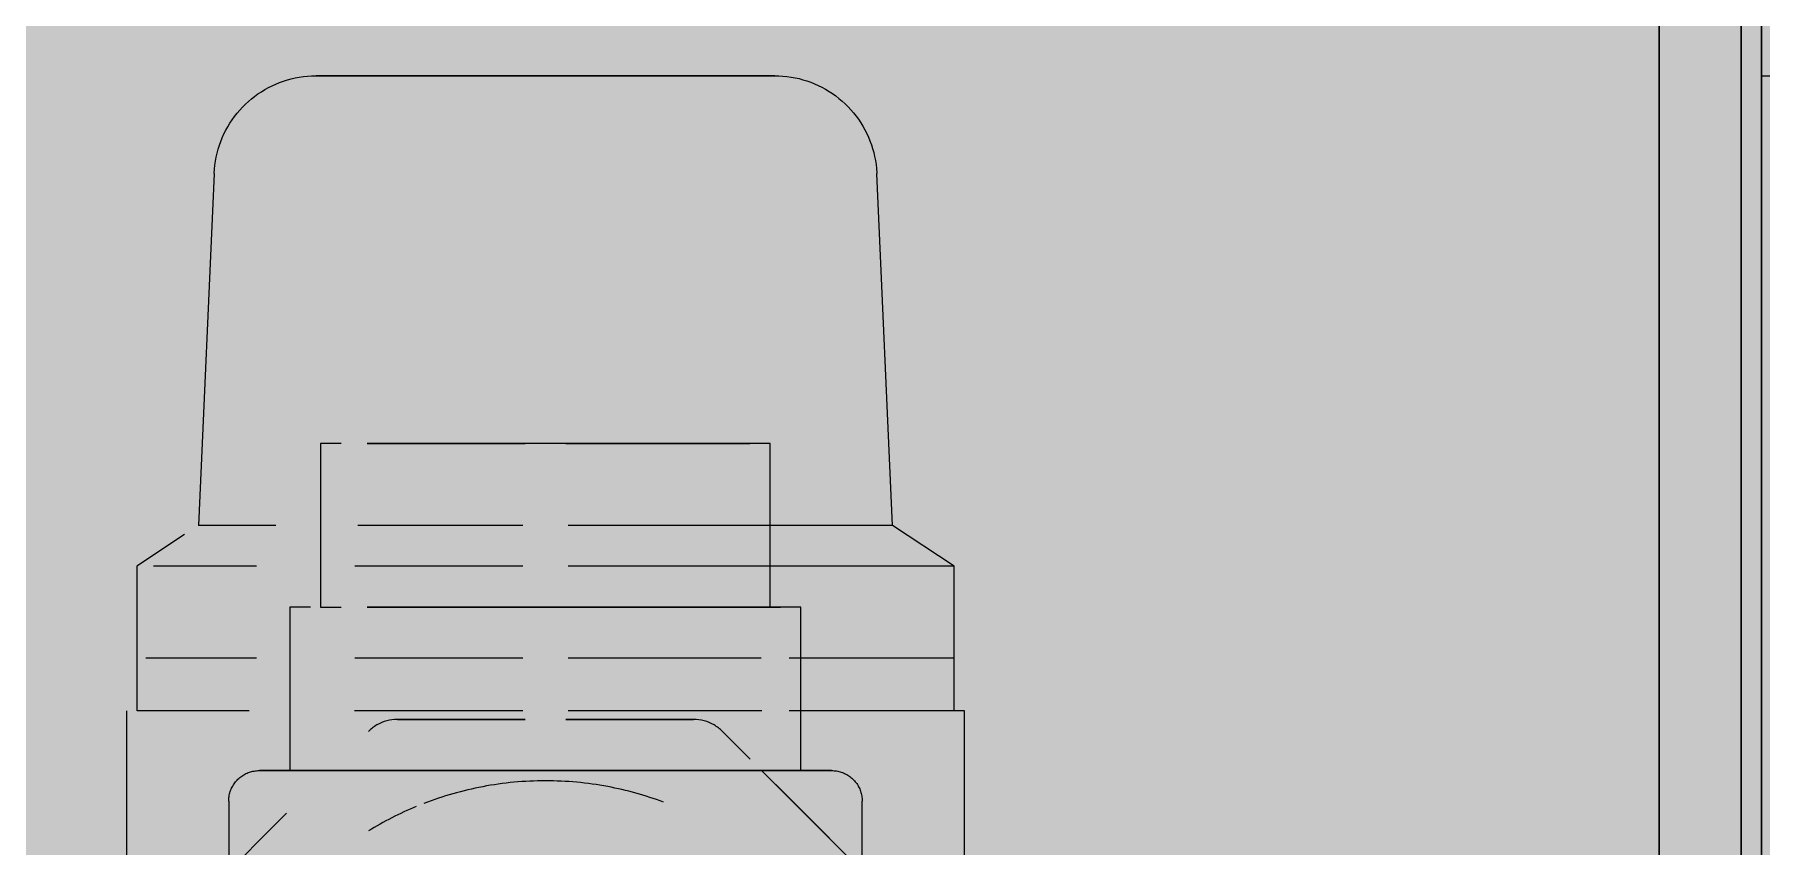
# Model space of a CAD drawing. Header units: millimetres. Extents: x 632 to 645312, y -3890 to 22200.
# Drawn here: x 638349 to 638433.5, y 7087.1 to 7126.8 of the extents above; entities that cross this region are included whole.
import ezdxf

# ---------------------------------------------------------------- set-up
doc = ezdxf.new("R2010")
doc.units = ezdxf.units.MM
for name, color, linetype, lineweight in [('A-200-H_WALL', 111, 'Continuous', 13), ('A-200-M_WALL_EXT', 113, 'Continuous', 13), ('M-520-M_DRAINAGE_FW', 2, 'Continuous', 13)]:
    doc.layers.add(name, color=color, linetype=linetype, lineweight=lineweight)

# ---------------------------------------------------------------- blocks, each defined once
blk = doc.blocks.new('MixerTap_Wall_GalvinEngineering_CliniMix_LeadSafe - TMV 1000 _201_70_01_09_-2774958-S6_501-SECTION C1')
at = {"layer": 'M-520-M_DRAINAGE_FW', "color": 53, "lineweight": 5}
for p, q in [((4348948.299, 6886), (4348948.299, 7180)), ((4348948.299, 7180), (4348948.299, 6886)), ((4348952.299, 7173), (4348952.299, 6893)), ((4348952.299, 6893), (4348952.299, 7173)), ((4348952.299, 7173), (4348952.299, 6893)), ((4348952.299, 6893), (4348952.299, 7173)), ((4348952.299, 7173), (4348952.299, 6893)), ((4348952.299, 6893), (4348952.299, 7173)), ((4348952.299, 6893), (4348952.299, 7173)), ((4348952.299, 7173), (4348952.299, 6893)), ((4348953.299, 6893), (4348953.299, 7173)), ((4348953.299, 7173), (4348953.299, 6893)), ((4348953.299, 6893), (4348953.299, 7173)), ((4348953.299, 6893), (4348953.299, 7173)), ((4348953.299, 7173), (4348953.299, 6893)), ((4348953.299, 7124.795), (4349163.299, 7124.795))]:
    blk.add_line(p, q, dxfattribs=at)
at = {"layer": 'M-520-M_DRAINAGE_FW', "lineweight": 5}
for p, q in [((4348881.952, 7124.755), (4348882.151, 7124.777)), ((4348882.617, 7124.795), (4348882.661, 7124.795)), ((4348882.677, 7124.795), (4348882.627, 7124.795)), ((4348882.661, 7124.795), (4348882.724, 7124.795)), ((4348882.744, 7124.795), (4348882.677, 7124.795)), ((4348883.848, 7124.795), (4348884.064, 7124.795)), ((4348884.609, 7124.795), (4348884.359, 7124.795)), ((4348884.874, 7124.795), (4348884.609, 7124.795)), ((4348885.153, 7124.795), (4348884.874, 7124.795)), ((4348878.708, 7122.957), (4348878.837, 7123.11)), ((4348877.586, 7120.019), (4348876.815, 7102.795)), ((4348910.783, 7102.795), (4348910.013, 7120.019)), ((4348882.799, 7106.795), (4348882.799, 7098.795)), ((4348882.799, 7106.795), (4348882.799, 7102.795)), ((4348882.867, 7106.795), (4348882.799, 7106.795)), ((4348882.867, 7106.795), (4348882.799, 7106.795)), ((4348883.799, 7106.795), (4348882.799, 7106.795)), ((4348883.799, 7106.795), (4348882.799, 7106.795)), ((4348883.067, 7106.795), (4348882.867, 7106.795)), ((4348883.067, 7106.795), (4348882.867, 7106.795)), ((4348883.385, 7106.795), (4348883.067, 7106.795)), ((4348883.385, 7106.795), (4348883.067, 7106.795)), ((4348883.799, 7106.795), (4348883.385, 7106.795)), ((4348883.799, 7106.795), (4348883.385, 7106.795)), ((4348892.799, 7106.795), (4348885.067, 7106.795)), ((4348885.067, 7106.795), (4348892.799, 7106.795)), ((4348888.241, 7106.795), (4348885.744, 7106.795)), ((4348885.744, 7106.795), (4348888.241, 7106.795)), ((4348893.282, 7106.795), (4348892.799, 7106.795)), ((4348893.282, 7106.795), (4348892.799, 7106.795)), ((4348894.799, 7106.795), (4348892.799, 7106.795)), ((4348894.799, 7106.795), (4348892.799, 7106.795)), ((4348893.799, 7106.795), (4348893.282, 7106.795)), ((4348893.799, 7106.795), (4348893.282, 7106.795)), ((4348894.317, 7106.795), (4348893.799, 7106.795)), ((4348894.317, 7106.795), (4348893.799, 7106.795)), ((4348894.799, 7106.795), (4348894.317, 7106.795)), ((4348894.799, 7106.795), (4348894.317, 7106.795)), ((4348894.799, 7106.795), (4348903.799, 7106.795)), ((4348903.799, 7106.795), (4348894.799, 7106.795)), ((4348903.818, 7106.795), (4348903.799, 7106.795)), ((4348903.818, 7106.795), (4348903.799, 7106.795)), ((4348904.799, 7106.795), (4348903.799, 7106.795)), ((4348903.818, 7106.795), (4348903.799, 7106.795)), ((4348904.214, 7106.795), (4348903.818, 7106.795)), ((4348904.214, 7106.795), (4348903.818, 7106.795)), ((4348904.799, 7106.795), (4348903.818, 7106.795)), ((4348904.531, 7106.795), (4348904.214, 7106.795)), ((4348904.531, 7106.795), (4348904.214, 7106.795)), ((4348904.731, 7106.795), (4348904.531, 7106.795)), ((4348904.731, 7106.795), (4348904.531, 7106.795)), ((4348904.799, 7106.795), (4348904.731, 7106.795)), ((4348904.799, 7106.795), (4348904.731, 7106.795)), ((4348904.799, 7098.795), (4348904.799, 7106.795)), ((4348904.799, 7102.795), (4348904.799, 7106.795)), ((4348876.134, 7102.343), (4348873.799, 7100.795)), ((4348880.613, 7102.795), (4348876.815, 7102.795)), ((4348882.799, 7102.795), (4348882.799, 7100.294)), ((4348890.758, 7102.795), (4348884.619, 7102.795)), ((4348892.689, 7102.795), (4348884.619, 7102.795)), ((4348904.132, 7102.795), (4348894.909, 7102.795)), ((4348903.235, 7102.795), (4348897.113, 7102.795)), ((4348905.809, 7102.795), (4348904.147, 7102.795)), ((4348910.783, 7102.795), (4348904.147, 7102.795)), ((4348904.799, 7098.795), (4348904.799, 7102.795)), ((4348913.799, 7100.795), (4348910.783, 7102.795)), ((4348873.799, 7100.795), (4348873.799, 7096.295)), ((4348879.657, 7100.795), (4348874.615, 7100.795)), ((4348879.657, 7100.795), (4348874.615, 7100.795)), ((4348892.689, 7100.795), (4348884.476, 7100.795)), ((4348892.689, 7100.795), (4348884.476, 7100.795)), ((4348904.344, 7100.795), (4348894.909, 7100.795)), ((4348904.344, 7100.795), (4348894.909, 7100.795)), ((4348913.799, 7100.795), (4348904.361, 7100.795)), ((4348913.799, 7096.295), (4348913.799, 7100.795)), ((4348881.299, 7098.795), (4348881.299, 7090.795)), ((4348881.367, 7098.795), (4348881.299, 7098.795)), ((4348881.367, 7098.795), (4348881.299, 7098.795)), ((4348882.299, 7098.795), (4348881.299, 7098.795)), ((4348882.299, 7098.795), (4348881.299, 7098.795)), ((4348881.567, 7098.795), (4348881.367, 7098.795)), ((4348881.567, 7098.795), (4348881.367, 7098.795)), ((4348881.885, 7098.795), (4348881.567, 7098.795)), ((4348881.885, 7098.795), (4348881.567, 7098.795)), ((4348882.299, 7098.795), (4348881.885, 7098.795)), ((4348882.299, 7098.795), (4348881.885, 7098.795)), ((4348882.799, 7098.795), (4348882.867, 7098.795)), ((4348882.799, 7098.795), (4348882.867, 7098.795)), ((4348882.799, 7098.795), (4348882.867, 7098.795)), ((4348882.799, 7098.795), (4348882.867, 7098.795)), ((4348882.867, 7098.795), (4348883.067, 7098.795)), ((4348882.867, 7098.795), (4348883.067, 7098.795)), ((4348882.867, 7098.795), (4348883.067, 7098.795)), ((4348882.867, 7098.795), (4348883.067, 7098.795)), ((4348883.067, 7098.795), (4348883.385, 7098.795)), ((4348883.067, 7098.795), (4348883.385, 7098.795)), ((4348883.067, 7098.795), (4348883.385, 7098.795)), ((4348883.067, 7098.795), (4348883.385, 7098.795)), ((4348883.385, 7098.795), (4348883.799, 7098.795)), ((4348883.385, 7098.795), (4348883.799, 7098.795)), ((4348883.385, 7098.795), (4348883.799, 7098.795)), ((4348883.385, 7098.795), (4348883.799, 7098.795)), ((4348892.799, 7098.795), (4348885.067, 7098.795)), ((4348885.067, 7098.795), (4348892.799, 7098.795)), ((4348892.799, 7098.795), (4348885.067, 7098.795)), ((4348885.067, 7098.795), (4348892.799, 7098.795)), ((4348892.799, 7098.795), (4348885.067, 7098.795)), ((4348885.067, 7098.795), (4348892.799, 7098.795)), ((4348892.799, 7098.795), (4348885.067, 7098.795)), ((4348885.067, 7098.795), (4348892.799, 7098.795)), ((4348894.799, 7098.795), (4348892.799, 7098.795)), ((4348894.799, 7098.795), (4348892.799, 7098.795)), ((4348894.799, 7098.795), (4348892.799, 7098.795)), ((4348894.799, 7098.795), (4348892.799, 7098.795)), ((4348892.799, 7098.795), (4348894.799, 7098.795)), ((4348892.799, 7098.795), (4348894.799, 7098.795)), ((4348892.799, 7098.795), (4348894.799, 7098.795)), ((4348892.799, 7098.795), (4348894.799, 7098.795)), ((4348894.799, 7098.795), (4348903.799, 7098.795)), ((4348903.799, 7098.795), (4348894.799, 7098.795)), ((4348894.799, 7098.795), (4348905.299, 7098.795)), ((4348903.799, 7098.795), (4348894.799, 7098.795)), ((4348894.799, 7098.795), (4348903.799, 7098.795)), ((4348903.799, 7098.795), (4348894.799, 7098.795)), ((4348894.799, 7098.795), (4348903.799, 7098.795)), ((4348903.799, 7098.795), (4348894.799, 7098.795)), ((4348903.799, 7098.795), (4348903.818, 7098.795)), ((4348903.799, 7098.795), (4348904.214, 7098.795)), ((4348903.799, 7098.795), (4348903.818, 7098.795)), ((4348903.799, 7098.795), (4348903.818, 7098.795)), ((4348903.817, 7098.795), (4348905.299, 7098.795)), ((4348905.299, 7098.795), (4348903.817, 7098.795)), ((4348905.299, 7098.795), (4348903.817, 7098.795)), ((4348903.818, 7098.795), (4348904.214, 7098.795)), ((4348903.818, 7098.795), (4348904.214, 7098.795)), ((4348903.818, 7098.795), (4348904.214, 7098.795)), ((4348904.214, 7098.795), (4348904.531, 7098.795)), ((4348904.214, 7098.795), (4348904.531, 7098.795)), ((4348904.214, 7098.795), (4348904.531, 7098.795)), ((4348904.214, 7098.795), (4348904.531, 7098.795)), ((4348904.531, 7098.795), (4348904.731, 7098.795)), ((4348904.531, 7098.795), (4348904.731, 7098.795)), ((4348904.531, 7098.795), (4348904.731, 7098.795)), ((4348904.531, 7098.795), (4348904.731, 7098.795)), ((4348904.731, 7098.795), (4348904.799, 7098.795)), ((4348904.731, 7098.795), (4348904.799, 7098.795)), ((4348904.731, 7098.795), (4348904.799, 7098.795)), ((4348904.731, 7098.795), (4348904.799, 7098.795)), ((4348906.299, 7098.795), (4348905.299, 7098.795)), ((4348906.299, 7098.795), (4348905.299, 7098.795)), ((4348906.299, 7098.795), (4348905.299, 7098.795)), ((4348906.299, 7098.795), (4348905.299, 7098.795)), ((4348906.299, 7090.795), (4348906.299, 7098.795)), ((4348906.299, 7093.716), (4348906.299, 7098.795)), ((4348873.799, 7096.295), (4348873.799, 7093.716)), ((4348879.657, 7096.295), (4348874.239, 7096.295)), ((4348879.657, 7096.295), (4348874.239, 7096.295)), ((4348879.657, 7096.295), (4348874.239, 7096.295)), ((4348879.657, 7096.295), (4348874.239, 7096.295)), ((4348881.299, 7096.295), (4348881.299, 7093.716)), ((4348892.689, 7096.295), (4348884.476, 7096.295)), ((4348892.689, 7096.295), (4348884.476, 7096.295)), ((4348892.689, 7096.295), (4348884.476, 7096.295)), ((4348892.689, 7096.295), (4348884.476, 7096.295)), ((4348904.361, 7096.295), (4348894.909, 7096.295)), ((4348904.361, 7096.295), (4348894.909, 7096.295)), ((4348904.361, 7096.295), (4348894.909, 7096.295)), ((4348904.361, 7096.295), (4348894.909, 7096.295)), ((4348913.799, 7096.295), (4348905.722, 7096.295)), ((4348913.799, 7096.295), (4348905.722, 7096.295)), ((4348913.799, 7093.716), (4348913.799, 7096.295)), ((4348873.299, 7093.716), (4348873.299, 7060.795)), ((4348879.304, 7093.716), (4348873.828, 7093.716)), ((4348881.299, 7093.716), (4348881.299, 7090.795)), ((4348892.689, 7093.716), (4348884.458, 7093.716)), ((4348892.689, 7093.716), (4348885.954, 7093.716)), ((4348892.689, 7093.716), (4348885.965, 7093.716)), ((4348892.689, 7093.716), (4348885.965, 7093.716)), ((4348892.799, 7093.295), (4348886.551, 7093.295)), ((4348886.551, 7093.295), (4348892.799, 7093.295)), ((4348886.698, 7093.295), (4348890.125, 7093.295)), ((4348890.125, 7093.295), (4348886.698, 7093.295)), ((4348890.396, 7093.295), (4348892.799, 7093.295)), ((4348892.799, 7093.295), (4348890.396, 7093.295)), ((4348894.799, 7093.295), (4348897.203, 7093.295)), ((4348897.203, 7093.295), (4348894.799, 7093.295)), ((4348901.048, 7093.295), (4348894.799, 7093.295)), ((4348894.799, 7093.295), (4348901.048, 7093.295)), ((4348904.361, 7093.716), (4348894.909, 7093.716)), ((4348904.361, 7093.716), (4348894.909, 7093.716)), ((4348904.388, 7093.716), (4348894.91, 7093.716)), ((4348904.388, 7093.716), (4348894.91, 7093.716)), ((4348897.473, 7093.295), (4348900.9, 7093.295)), ((4348900.9, 7093.295), (4348897.473, 7093.295)), ((4348907.941, 7093.716), (4348905.722, 7093.716)), ((4348907.941, 7093.716), (4348905.722, 7093.716)), ((4348908.295, 7093.716), (4348905.762, 7093.716)), ((4348914.299, 7093.716), (4348905.762, 7093.716)), ((4348906.299, 7090.795), (4348906.299, 7093.716)), ((4348914.299, 7060.795), (4348914.299, 7093.716)), ((4348902.462, 7092.709), (4348903.817, 7091.355)), ((4348903.817, 7091.355), (4348902.462, 7092.709)), ((4348903.817, 7091.355), (4348902.462, 7092.709)), ((4348902.462, 7092.709), (4348903.817, 7091.355)), ((4348878.754, 7090.371), (4348878.798, 7090.412)), ((4348878.798, 7090.412), (4348878.844, 7090.451)), ((4348878.844, 7090.451), (4348878.891, 7090.489)), ((4348878.891, 7090.489), (4348878.939, 7090.524)), ((4348878.939, 7090.524), (4348878.989, 7090.557)), ((4348878.989, 7090.557), (4348879.04, 7090.589)), ((4348879.04, 7090.589), (4348879.092, 7090.618)), ((4348879.092, 7090.618), (4348879.146, 7090.645)), ((4348879.146, 7090.645), (4348879.2, 7090.67)), ((4348879.2, 7090.67), (4348879.256, 7090.693)), ((4348879.256, 7090.693), (4348879.312, 7090.714)), ((4348879.312, 7090.714), (4348879.369, 7090.732)), ((4348879.369, 7090.732), (4348879.427, 7090.748)), ((4348879.427, 7090.748), (4348879.485, 7090.762)), ((4348879.485, 7090.762), (4348879.544, 7090.773)), ((4348879.544, 7090.773), (4348879.604, 7090.782)), ((4348879.604, 7090.782), (4348879.663, 7090.789)), ((4348879.663, 7090.789), (4348879.723, 7090.793)), ((4348879.723, 7090.793), (4348879.783, 7090.795)), ((4348879.783, 7090.795), (4348879.799, 7090.795)), ((4348879.799, 7090.795), (4348879.811, 7090.795)), ((4348879.817, 7090.795), (4348879.8, 7090.795)), ((4348879.811, 7090.795), (4348879.844, 7090.795)), ((4348879.857, 7090.795), (4348879.817, 7090.795)), ((4348879.844, 7090.795), (4348879.9, 7090.795)), ((4348879.919, 7090.795), (4348879.857, 7090.795)), ((4348879.9, 7090.795), (4348879.978, 7090.795)), ((4348880.003, 7090.795), (4348879.919, 7090.795)), ((4348879.978, 7090.795), (4348880.078, 7090.795)), ((4348880.109, 7090.795), (4348880.003, 7090.795)), ((4348880.078, 7090.795), (4348880.201, 7090.795)), ((4348880.237, 7090.795), (4348880.109, 7090.795)), ((4348880.201, 7090.795), (4348880.345, 7090.795)), ((4348880.387, 7090.795), (4348880.237, 7090.795)), ((4348880.345, 7090.795), (4348880.51, 7090.795)), ((4348880.558, 7090.795), (4348880.387, 7090.795)), ((4348880.51, 7090.795), (4348880.697, 7090.795)), ((4348880.751, 7090.795), (4348880.558, 7090.795)), ((4348880.697, 7090.795), (4348880.904, 7090.795)), ((4348880.964, 7090.795), (4348880.751, 7090.795)), ((4348880.904, 7090.795), (4348881.133, 7090.795)), ((4348881.198, 7090.795), (4348880.964, 7090.795)), ((4348881.133, 7090.795), (4348881.381, 7090.795)), ((4348881.452, 7090.795), (4348881.198, 7090.795)), ((4348881.299, 7090.795), (4348882.299, 7090.795)), ((4348881.299, 7090.795), (4348882.299, 7090.795)), ((4348881.299, 7090.795), (4348881.367, 7090.795)), ((4348881.299, 7090.795), (4348881.367, 7090.795)), ((4348881.367, 7090.795), (4348881.567, 7090.795)), ((4348881.367, 7090.795), (4348881.567, 7090.795)), ((4348881.381, 7090.795), (4348881.65, 7090.795)), ((4348881.381, 7090.795), (4348881.65, 7090.795)), ((4348881.726, 7090.795), (4348881.452, 7090.795)), ((4348881.567, 7090.795), (4348881.885, 7090.795)), ((4348881.567, 7090.795), (4348881.885, 7090.795)), ((4348881.65, 7090.795), (4348881.938, 7090.795)), ((4348882.019, 7090.795), (4348881.726, 7090.795)), ((4348881.885, 7090.795), (4348882.299, 7090.795)), ((4348881.885, 7090.795), (4348882.299, 7090.795)), ((4348881.938, 7090.795), (4348882.245, 7090.795)), ((4348882.331, 7090.795), (4348882.019, 7090.795)), ((4348882.331, 7090.795), (4348882.019, 7090.795)), ((4348882.245, 7090.795), (4348882.57, 7090.795)), ((4348882.245, 7090.795), (4348882.57, 7090.795)), ((4348882.661, 7090.795), (4348882.331, 7090.795)), ((4348882.57, 7090.795), (4348882.913, 7090.795)), ((4348882.57, 7090.795), (4348882.913, 7090.795)), ((4348883.009, 7090.795), (4348882.661, 7090.795)), ((4348882.913, 7090.795), (4348883.274, 7090.795)), ((4348882.913, 7090.795), (4348883.274, 7090.795)), ((4348883.374, 7090.795), (4348883.009, 7090.795)), ((4348883.274, 7090.795), (4348883.652, 7090.795)), ((4348883.274, 7090.795), (4348883.652, 7090.795)), ((4348883.756, 7090.795), (4348883.374, 7090.795)), ((4348883.652, 7090.795), (4348884.045, 7090.795)), ((4348883.652, 7090.795), (4348884.045, 7090.795)), ((4348884.154, 7090.795), (4348883.756, 7090.795)), ((4348884.154, 7090.795), (4348883.756, 7090.795)), ((4348884.045, 7090.795), (4348884.455, 7090.795)), ((4348884.045, 7090.795), (4348884.455, 7090.795)), ((4348884.568, 7090.795), (4348884.154, 7090.795)), ((4348884.455, 7090.795), (4348884.879, 7090.795)), ((4348884.455, 7090.795), (4348884.879, 7090.795)), ((4348884.996, 7090.795), (4348884.568, 7090.795)), ((4348884.879, 7090.795), (4348885.318, 7090.795)), ((4348884.879, 7090.795), (4348885.318, 7090.795)), ((4348885.439, 7090.795), (4348884.996, 7090.795)), ((4348892.799, 7090.795), (4348885.067, 7090.795)), ((4348885.067, 7090.795), (4348892.799, 7090.795)), ((4348885.318, 7090.795), (4348885.77, 7090.795)), ((4348885.318, 7090.795), (4348885.77, 7090.795)), ((4348885.894, 7090.795), (4348885.439, 7090.795)), ((4348885.77, 7090.795), (4348886.235, 7090.795)), ((4348885.77, 7090.795), (4348886.235, 7090.795)), ((4348886.363, 7090.795), (4348885.894, 7090.795)), ((4348886.235, 7090.795), (4348886.712, 7090.795)), ((4348886.235, 7090.795), (4348886.712, 7090.795)), ((4348886.843, 7090.795), (4348886.363, 7090.795)), ((4348886.712, 7090.795), (4348887.201, 7090.795)), ((4348886.712, 7090.795), (4348887.201, 7090.795)), ((4348887.334, 7090.795), (4348886.843, 7090.795)), ((4348887.201, 7090.795), (4348887.7, 7090.795)), ((4348887.201, 7090.795), (4348887.7, 7090.795)), ((4348887.836, 7090.795), (4348887.334, 7090.795)), ((4348887.7, 7090.795), (4348888.209, 7090.795)), ((4348887.7, 7090.795), (4348888.209, 7090.795)), ((4348888.347, 7090.795), (4348887.836, 7090.795)), ((4348888.209, 7090.795), (4348888.726, 7090.795)), ((4348888.209, 7090.795), (4348888.726, 7090.795)), ((4348888.867, 7090.795), (4348888.347, 7090.795)), ((4348888.726, 7090.795), (4348889.252, 7090.795)), ((4348888.726, 7090.795), (4348889.252, 7090.795)), ((4348889.395, 7090.795), (4348888.867, 7090.795)), ((4348889.252, 7090.795), (4348889.785, 7090.795)), ((4348889.252, 7090.795), (4348889.785, 7090.795)), ((4348889.93, 7090.795), (4348889.395, 7090.795)), ((4348889.785, 7090.795), (4348890.325, 7090.795)), ((4348889.785, 7090.795), (4348890.325, 7090.795)), ((4348890.471, 7090.795), (4348889.93, 7090.795)), ((4348890.325, 7090.795), (4348890.87, 7090.795)), ((4348890.325, 7090.795), (4348890.87, 7090.795)), ((4348891.018, 7090.795), (4348890.471, 7090.795)), ((4348890.87, 7090.795), (4348891.42, 7090.795)), ((4348890.87, 7090.795), (4348891.42, 7090.795)), ((4348891.569, 7090.795), (4348891.018, 7090.795)), ((4348891.42, 7090.795), (4348891.973, 7090.795)), ((4348891.42, 7090.795), (4348891.973, 7090.795)), ((4348892.123, 7090.795), (4348891.569, 7090.795)), ((4348891.973, 7090.795), (4348892.53, 7090.795)), ((4348891.973, 7090.795), (4348892.53, 7090.795)), ((4348892.681, 7090.795), (4348892.123, 7090.795)), ((4348892.53, 7090.795), (4348893.088, 7090.795)), ((4348892.53, 7090.795), (4348893.088, 7090.795)), ((4348893.239, 7090.795), (4348892.681, 7090.795)), ((4348892.799, 7090.795), (4348894.799, 7090.795)), ((4348892.799, 7090.795), (4348894.799, 7090.795)), ((4348892.799, 7090.795), (4348893.282, 7090.795)), ((4348892.799, 7090.795), (4348893.282, 7090.795)), ((4348893.088, 7090.795), (4348893.648, 7090.795)), ((4348893.799, 7090.795), (4348893.239, 7090.795)), ((4348893.282, 7090.795), (4348893.799, 7090.795)), ((4348893.282, 7090.795), (4348893.799, 7090.795)), ((4348893.648, 7090.795), (4348893.799, 7090.795)), ((4348893.799, 7090.795), (4348894.359, 7090.795)), ((4348893.95, 7090.795), (4348893.799, 7090.795)), ((4348893.799, 7090.795), (4348894.317, 7090.795)), ((4348893.799, 7090.795), (4348894.317, 7090.795)), ((4348894.51, 7090.795), (4348893.95, 7090.795)), ((4348894.317, 7090.795), (4348894.799, 7090.795)), ((4348894.317, 7090.795), (4348894.799, 7090.795)), ((4348894.359, 7090.795), (4348894.918, 7090.795)), ((4348895.069, 7090.795), (4348894.51, 7090.795)), ((4348894.799, 7090.795), (4348905.299, 7090.795)), ((4348905.299, 7090.795), (4348894.799, 7090.795)), ((4348894.918, 7090.795), (4348895.475, 7090.795)), ((4348894.918, 7090.795), (4348895.475, 7090.795)), ((4348895.625, 7090.795), (4348895.069, 7090.795)), ((4348895.475, 7090.795), (4348896.03, 7090.795)), ((4348896.179, 7090.795), (4348895.625, 7090.795)), ((4348896.03, 7090.795), (4348896.581, 7090.795)), ((4348896.729, 7090.795), (4348896.179, 7090.795)), ((4348896.581, 7090.795), (4348897.127, 7090.795)), ((4348896.581, 7090.795), (4348897.127, 7090.795)), ((4348897.274, 7090.795), (4348896.729, 7090.795)), ((4348897.127, 7090.795), (4348897.668, 7090.795)), ((4348897.127, 7090.795), (4348897.668, 7090.795)), ((4348897.813, 7090.795), (4348897.274, 7090.795)), ((4348897.668, 7090.795), (4348898.203, 7090.795)), ((4348897.668, 7090.795), (4348898.203, 7090.795)), ((4348898.346, 7090.795), (4348897.813, 7090.795)), ((4348898.203, 7090.795), (4348898.731, 7090.795)), ((4348898.203, 7090.795), (4348898.731, 7090.795)), ((4348898.872, 7090.795), (4348898.346, 7090.795)), ((4348898.731, 7090.795), (4348899.251, 7090.795)), ((4348898.731, 7090.795), (4348899.251, 7090.795)), ((4348899.39, 7090.795), (4348898.872, 7090.795)), ((4348899.251, 7090.795), (4348899.762, 7090.795)), ((4348899.899, 7090.795), (4348899.39, 7090.795)), ((4348899.762, 7090.795), (4348900.264, 7090.795)), ((4348900.398, 7090.795), (4348899.899, 7090.795)), ((4348900.264, 7090.795), (4348900.756, 7090.795)), ((4348900.886, 7090.795), (4348900.398, 7090.795)), ((4348900.756, 7090.795), (4348901.236, 7090.795)), ((4348900.756, 7090.795), (4348901.236, 7090.795)), ((4348901.364, 7090.795), (4348900.886, 7090.795)), ((4348901.236, 7090.795), (4348901.704, 7090.795)), ((4348901.236, 7090.795), (4348901.704, 7090.795)), ((4348901.829, 7090.795), (4348901.364, 7090.795)), ((4348901.704, 7090.795), (4348902.16, 7090.795)), ((4348901.704, 7090.795), (4348902.16, 7090.795)), ((4348902.281, 7090.795), (4348901.829, 7090.795)), ((4348902.16, 7090.795), (4348902.602, 7090.795)), ((4348902.16, 7090.795), (4348902.602, 7090.795)), ((4348902.719, 7090.795), (4348902.281, 7090.795)), ((4348902.602, 7090.795), (4348903.031, 7090.795)), ((4348902.602, 7090.795), (4348903.031, 7090.795)), ((4348903.144, 7090.795), (4348902.719, 7090.795)), ((4348903.031, 7090.795), (4348903.444, 7090.795)), ((4348903.031, 7090.795), (4348903.444, 7090.795)), ((4348903.553, 7090.795), (4348903.144, 7090.795)), ((4348903.444, 7090.795), (4348903.842, 7090.795)), ((4348903.444, 7090.795), (4348903.842, 7090.795)), ((4348903.947, 7090.795), (4348903.553, 7090.795)), ((4348903.817, 7090.795), (4348905.299, 7090.795)), ((4348905.299, 7090.795), (4348903.817, 7090.795)), ((4348903.842, 7090.795), (4348904.224, 7090.795)), ((4348903.842, 7090.795), (4348904.224, 7090.795)), ((4348904.325, 7090.795), (4348903.947, 7090.795)), ((4348904.224, 7090.795), (4348904.59, 7090.795)), ((4348904.224, 7090.795), (4348904.59, 7090.795)), ((4348904.685, 7090.795), (4348904.325, 7090.795)), ((4348912.714, 7082.458), (4348904.376, 7090.795)), ((4348904.376, 7090.795), (4348912.714, 7082.458)), ((4348904.59, 7090.795), (4348904.938, 7090.795)), ((4348904.59, 7090.795), (4348904.938, 7090.795)), ((4348905.029, 7090.795), (4348904.685, 7090.795)), ((4348904.938, 7090.795), (4348905.268, 7090.795)), ((4348904.938, 7090.795), (4348905.268, 7090.795)), ((4348905.354, 7090.795), (4348905.029, 7090.795)), ((4348905.268, 7090.795), (4348905.58, 7090.795)), ((4348905.299, 7090.795), (4348906.299, 7090.795)), ((4348905.299, 7090.795), (4348906.299, 7090.795)), ((4348905.299, 7090.795), (4348905.714, 7090.795)), ((4348905.299, 7090.795), (4348905.714, 7090.795)), ((4348905.661, 7090.795), (4348905.354, 7090.795)), ((4348905.58, 7090.795), (4348905.873, 7090.795)), ((4348905.949, 7090.795), (4348905.661, 7090.795)), ((4348905.714, 7090.795), (4348906.031, 7090.795)), ((4348905.714, 7090.795), (4348906.031, 7090.795)), ((4348905.873, 7090.795), (4348906.147, 7090.795)), ((4348906.217, 7090.795), (4348905.949, 7090.795)), ((4348906.031, 7090.795), (4348906.231, 7090.795)), ((4348906.031, 7090.795), (4348906.231, 7090.795)), ((4348906.147, 7090.795), (4348906.401, 7090.795)), ((4348906.466, 7090.795), (4348906.217, 7090.795)), ((4348906.231, 7090.795), (4348906.299, 7090.795)), ((4348906.231, 7090.795), (4348906.299, 7090.795)), ((4348906.401, 7090.795), (4348906.635, 7090.795)), ((4348906.694, 7090.795), (4348906.466, 7090.795)), ((4348906.635, 7090.795), (4348906.848, 7090.795)), ((4348906.902, 7090.795), (4348906.694, 7090.795)), ((4348906.848, 7090.795), (4348907.04, 7090.795)), ((4348907.089, 7090.795), (4348906.902, 7090.795)), ((4348907.04, 7090.795), (4348907.212, 7090.795)), ((4348907.254, 7090.795), (4348907.089, 7090.795)), ((4348907.212, 7090.795), (4348907.361, 7090.795)), ((4348907.398, 7090.795), (4348907.254, 7090.795)), ((4348907.361, 7090.795), (4348907.489, 7090.795)), ((4348907.52, 7090.795), (4348907.398, 7090.795)), ((4348907.489, 7090.795), (4348907.596, 7090.795)), ((4348907.621, 7090.795), (4348907.52, 7090.795)), ((4348907.596, 7090.795), (4348907.68, 7090.795)), ((4348907.699, 7090.795), (4348907.621, 7090.795)), ((4348907.68, 7090.795), (4348907.742, 7090.795)), ((4348907.755, 7090.795), (4348907.699, 7090.795)), ((4348907.742, 7090.795), (4348907.781, 7090.795)), ((4348907.788, 7090.795), (4348907.755, 7090.795)), ((4348907.781, 7090.795), (4348907.799, 7090.795)), ((4348907.799, 7090.795), (4348907.788, 7090.795)), ((4348907.799, 7090.795), (4348907.859, 7090.794)), ((4348907.859, 7090.794), (4348907.919, 7090.79)), ((4348907.919, 7090.79), (4348907.979, 7090.784)), ((4348907.979, 7090.784), (4348908.038, 7090.776)), ((4348908.038, 7090.776), (4348908.097, 7090.765)), ((4348908.097, 7090.765), (4348908.156, 7090.752)), ((4348908.156, 7090.752), (4348908.214, 7090.737)), ((4348908.214, 7090.737), (4348908.271, 7090.719)), ((4348908.271, 7090.719), (4348908.328, 7090.699)), ((4348908.328, 7090.699), (4348908.383, 7090.677)), ((4348908.383, 7090.677), (4348908.438, 7090.652)), ((4348908.438, 7090.652), (4348908.492, 7090.626)), ((4348908.492, 7090.626), (4348908.545, 7090.597)), ((4348908.545, 7090.597), (4348908.596, 7090.566)), ((4348908.596, 7090.566), (4348908.646, 7090.533)), ((4348908.646, 7090.533), (4348908.695, 7090.498)), ((4348908.695, 7090.498), (4348908.743, 7090.462)), ((4348908.743, 7090.462), (4348908.788, 7090.423)), ((4348908.788, 7090.423), (4348908.833, 7090.382)), ((4348878.318, 7089.534), (4348878.329, 7089.593)), ((4348878.329, 7089.593), (4348878.342, 7089.652)), ((4348878.342, 7089.652), (4348878.358, 7089.71)), ((4348878.358, 7089.71), (4348878.375, 7089.767)), ((4348878.375, 7089.767), (4348878.395, 7089.824)), ((4348878.395, 7089.824), (4348878.418, 7089.879)), ((4348878.418, 7089.879), (4348878.442, 7089.934)), ((4348878.442, 7089.934), (4348878.469, 7089.988)), ((4348878.469, 7089.988), (4348878.498, 7090.04)), ((4348878.498, 7090.04), (4348878.528, 7090.092)), ((4348878.528, 7090.092), (4348878.561, 7090.142)), ((4348878.561, 7090.142), (4348878.596, 7090.191)), ((4348878.596, 7090.191), (4348878.633, 7090.238)), ((4348878.633, 7090.238), (4348878.672, 7090.284)), ((4348878.672, 7090.284), (4348878.712, 7090.329)), ((4348878.712, 7090.329), (4348878.754, 7090.371)), ((4348905.065, 7090.107), (4348907.691, 7087.48)), ((4348907.691, 7087.48), (4348905.065, 7090.107)), ((4348908.833, 7090.382), (4348908.875, 7090.34)), ((4348908.875, 7090.34), (4348908.916, 7090.296)), ((4348908.916, 7090.296), (4348908.955, 7090.251)), ((4348908.955, 7090.251), (4348908.993, 7090.204)), ((4348908.993, 7090.204), (4348909.028, 7090.155)), ((4348909.028, 7090.155), (4348909.062, 7090.106)), ((4348909.062, 7090.106), (4348909.093, 7090.054)), ((4348909.093, 7090.054), (4348909.122, 7090.002)), ((4348909.122, 7090.002), (4348909.149, 7089.949)), ((4348909.149, 7089.949), (4348909.175, 7089.894)), ((4348909.175, 7089.894), (4348909.197, 7089.839)), ((4348909.197, 7089.839), (4348909.218, 7089.782)), ((4348909.218, 7089.782), (4348909.236, 7089.725)), ((4348909.236, 7089.725), (4348909.252, 7089.667)), ((4348909.252, 7089.667), (4348909.266, 7089.609)), ((4348909.266, 7089.609), (4348909.278, 7089.55)), ((4348909.278, 7089.55), (4348909.287, 7089.491)), ((4348881.134, 7088.707), (4348874.885, 7082.458)), ((4348874.885, 7082.458), (4348881.134, 7088.707)), ((4348878.299, 7089.295), (4348878.301, 7089.355)), ((4348878.299, 7089.295), (4348878.299, 7078.795)), ((4348878.299, 7089.295), (4348878.299, 7085.872)), ((4348878.301, 7089.355), (4348878.304, 7089.415)), ((4348878.304, 7089.415), (4348878.31, 7089.475)), ((4348878.31, 7089.475), (4348878.318, 7089.534)), ((4348909.287, 7089.491), (4348909.293, 7089.431)), ((4348909.293, 7089.431), (4348909.297, 7089.371)), ((4348909.297, 7089.371), (4348909.299, 7089.311)), ((4348909.299, 7089.311), (4348909.299, 7089.295)), ((4348909.299, 7078.795), (4348909.299, 7089.295)), ((4348909.299, 7085.044), (4348909.299, 7089.295))]:
    blk.add_line(p, q, dxfattribs=at)
at = {"layer": 'M-520-M_DRAINAGE_FW', "lineweight": 5, "flags": 128}
for points in [[(4348878.837, 7123.11), (4348878.973, 7123.257), (4348879.114, 7123.398), (4348879.261, 7123.534), (4348879.413, 7123.664), (4348879.57, 7123.787), (4348879.732, 7123.905), (4348879.899, 7124.015), (4348880.07, 7124.119), (4348880.245, 7124.216), (4348880.423, 7124.306), (4348880.606, 7124.389), (4348880.791, 7124.464), (4348880.979, 7124.532), (4348881.17, 7124.592), (4348881.363, 7124.645), (4348881.557, 7124.689), (4348881.754, 7124.726), (4348881.952, 7124.755)], [(4348882.151, 7124.777), (4348882.35, 7124.79), (4348882.55, 7124.795), (4348882.581, 7124.795)], [(4348882.581, 7124.795), (4348882.59, 7124.795), (4348882.617, 7124.795)], [(4348882.627, 7124.795), (4348882.595, 7124.795), (4348882.581, 7124.795)], [(4348882.724, 7124.795), (4348882.804, 7124.795), (4348882.902, 7124.795), (4348883.018, 7124.795), (4348883.15, 7124.795), (4348883.3, 7124.795), (4348883.466, 7124.795), (4348883.649, 7124.795), (4348883.848, 7124.795)], [(4348884.359, 7124.795), (4348884.124, 7124.795), (4348883.905, 7124.795), (4348883.701, 7124.795), (4348883.514, 7124.795), (4348883.343, 7124.795), (4348883.189, 7124.795), (4348883.052, 7124.795), (4348882.932, 7124.795), (4348882.829, 7124.795), (4348882.744, 7124.795)], [(4348884.064, 7124.795), (4348884.294, 7124.795), (4348884.54, 7124.795), (4348884.801, 7124.795), (4348885.076, 7124.795), (4348885.365, 7124.795), (4348885.668, 7124.795), (4348885.983, 7124.795), (4348886.311, 7124.795), (4348886.651, 7124.795), (4348887.003, 7124.795), (4348887.365, 7124.795), (4348887.738, 7124.795), (4348888.12, 7124.795), (4348888.512, 7124.795), (4348888.912, 7124.795), (4348889.319, 7124.795), (4348889.734, 7124.795), (4348890.156, 7124.795), (4348890.583, 7124.795), (4348891.015, 7124.795), (4348891.452, 7124.795), (4348891.893, 7124.795), (4348892.336, 7124.795), (4348892.782, 7124.795), (4348893.23, 7124.795), (4348893.678, 7124.795), (4348893.799, 7124.795)], [(4348893.799, 7124.795), (4348893.351, 7124.795), (4348892.903, 7124.795), (4348892.456, 7124.795), (4348892.012, 7124.795), (4348891.571, 7124.795), (4348891.133, 7124.795), (4348890.699, 7124.795), (4348890.27, 7124.795), (4348889.847, 7124.795), (4348889.431, 7124.795), (4348889.021, 7124.795), (4348888.619, 7124.795), (4348888.225, 7124.795), (4348887.84, 7124.795), (4348887.465, 7124.795), (4348887.1, 7124.795), (4348886.745, 7124.795), (4348886.402, 7124.795), (4348886.071, 7124.795), (4348885.752, 7124.795), (4348885.445, 7124.795), (4348885.153, 7124.795)], [(4348905.018, 7124.795), (4348905.009, 7124.795), (4348904.982, 7124.795), (4348904.937, 7124.795), (4348904.875, 7124.795), (4348904.794, 7124.795), (4348904.696, 7124.795), (4348904.581, 7124.795), (4348904.448, 7124.795), (4348904.299, 7124.795), (4348904.132, 7124.795), (4348903.949, 7124.795), (4348903.75, 7124.795), (4348903.535, 7124.795), (4348903.304, 7124.795), (4348903.058, 7124.795), (4348902.798, 7124.795), (4348902.523, 7124.795), (4348902.234, 7124.795), (4348901.931, 7124.795), (4348901.615, 7124.795), (4348901.287, 7124.795), (4348900.947, 7124.795), (4348900.596, 7124.795), (4348900.233, 7124.795), (4348899.861, 7124.795), (4348899.478, 7124.795), (4348899.087, 7124.795), (4348898.687, 7124.795), (4348898.279, 7124.795), (4348897.864, 7124.795), (4348897.443, 7124.795), (4348897.016, 7124.795), (4348896.584, 7124.795), (4348896.147, 7124.795), (4348895.706, 7124.795), (4348895.263, 7124.795), (4348894.817, 7124.795), (4348894.369, 7124.795), (4348893.92, 7124.795), (4348893.799, 7124.795)], [(4348893.799, 7124.795), (4348894.248, 7124.795), (4348894.696, 7124.795), (4348895.142, 7124.795), (4348895.587, 7124.795), (4348896.028, 7124.795), (4348896.466, 7124.795), (4348896.9, 7124.795), (4348897.328, 7124.795), (4348897.751, 7124.795), (4348898.168, 7124.795), (4348898.578, 7124.795), (4348898.98, 7124.795), (4348899.374, 7124.795), (4348899.759, 7124.795), (4348900.134, 7124.795), (4348900.499, 7124.795), (4348900.854, 7124.795), (4348901.197, 7124.795), (4348901.528, 7124.795), (4348901.847, 7124.795), (4348902.153, 7124.795), (4348902.446, 7124.795), (4348902.725, 7124.795), (4348902.99, 7124.795), (4348903.239, 7124.795), (4348903.474, 7124.795), (4348903.694, 7124.795), (4348903.897, 7124.795), (4348904.085, 7124.795), (4348904.256, 7124.795), (4348904.41, 7124.795), (4348904.547, 7124.795), (4348904.667, 7124.795), (4348904.77, 7124.795), (4348904.855, 7124.795), (4348904.922, 7124.795), (4348904.972, 7124.795), (4348905.004, 7124.795), (4348905.017, 7124.795)], [(4348905.018, 7124.795), (4348905.218, 7124.791), (4348905.418, 7124.779), (4348905.617, 7124.759), (4348905.815, 7124.731), (4348906.011, 7124.696), (4348906.206, 7124.652), (4348906.4, 7124.6), (4348906.591, 7124.541), (4348906.779, 7124.475), (4348906.965, 7124.4), (4348907.148, 7124.319), (4348907.327, 7124.23), (4348907.502, 7124.134), (4348907.674, 7124.031), (4348907.841, 7123.922), (4348908.004, 7123.806), (4348908.162, 7123.683), (4348908.315, 7123.554), (4348908.463, 7123.419), (4348908.605, 7123.279), (4348908.741, 7123.132), (4348908.872, 7122.981), (4348908.996, 7122.824), (4348909.114, 7122.663), (4348909.225, 7122.497), (4348909.33, 7122.326), (4348909.428, 7122.152), (4348909.518, 7121.974), (4348909.602, 7121.792), (4348909.678, 7121.607), (4348909.747, 7121.419), (4348909.808, 7121.229), (4348909.862, 7121.036), (4348909.907, 7120.841), (4348909.945, 7120.645), (4348909.975, 7120.447), (4348909.997, 7120.249), (4348910.012, 7120.049), (4348910.013, 7120.019)], [(4348877.586, 7120.019), (4348877.599, 7120.218), (4348877.62, 7120.417), (4348877.648, 7120.615), (4348877.685, 7120.812), (4348877.73, 7121.006), (4348877.782, 7121.2), (4348877.842, 7121.39), (4348877.91, 7121.579), (4348877.985, 7121.764), (4348878.067, 7121.946), (4348878.157, 7122.125), (4348878.253, 7122.3), (4348878.357, 7122.471), (4348878.467, 7122.638), (4348878.584, 7122.8), (4348878.708, 7122.957)], [(4348878.299, 7089.295), (4348878.301, 7089.355), (4348878.304, 7089.415), (4348878.31, 7089.475), (4348878.318, 7089.534), (4348878.329, 7089.593), (4348878.342, 7089.652), (4348878.358, 7089.71), (4348878.375, 7089.767), (4348878.395, 7089.824), (4348878.418, 7089.879), (4348878.442, 7089.934), (4348878.469, 7089.988), (4348878.498, 7090.04), (4348878.528, 7090.092), (4348878.561, 7090.142), (4348878.596, 7090.191), (4348878.633, 7090.238), (4348878.672, 7090.284), (4348878.712, 7090.329), (4348878.754, 7090.371), (4348878.798, 7090.412), (4348878.844, 7090.451), (4348878.891, 7090.489), (4348878.939, 7090.524), (4348878.989, 7090.557), (4348879.04, 7090.589), (4348879.092, 7090.618), (4348879.146, 7090.645), (4348879.2, 7090.67), (4348879.256, 7090.693), (4348879.312, 7090.714), (4348879.369, 7090.732), (4348879.427, 7090.748), (4348879.485, 7090.762), (4348879.544, 7090.773), (4348879.604, 7090.782), (4348879.663, 7090.789), (4348879.723, 7090.793), (4348879.783, 7090.795), (4348879.799, 7090.795)], [(4348879.799, 7090.795), (4348879.811, 7090.795), (4348879.844, 7090.795), (4348879.9, 7090.795), (4348879.978, 7090.795), (4348880.078, 7090.795), (4348880.201, 7090.795), (4348880.345, 7090.795), (4348880.51, 7090.795), (4348880.697, 7090.795), (4348880.904, 7090.795), (4348881.133, 7090.795), (4348881.381, 7090.795)], [(4348882.019, 7090.795), (4348881.726, 7090.795), (4348881.452, 7090.795), (4348881.198, 7090.795), (4348880.964, 7090.795), (4348880.751, 7090.795), (4348880.558, 7090.795), (4348880.387, 7090.795), (4348880.237, 7090.795), (4348880.109, 7090.795), (4348880.003, 7090.795), (4348879.919, 7090.795), (4348879.857, 7090.795), (4348879.817, 7090.795), (4348879.8, 7090.795)], [(4348881.65, 7090.795), (4348881.938, 7090.795), (4348882.245, 7090.795)], [(4348883.756, 7090.795), (4348883.374, 7090.795), (4348883.009, 7090.795), (4348882.661, 7090.795), (4348882.331, 7090.795)], [(4348893.799, 7090.795), (4348893.239, 7090.795), (4348892.681, 7090.795), (4348892.123, 7090.795), (4348891.569, 7090.795), (4348891.018, 7090.795), (4348890.471, 7090.795), (4348889.93, 7090.795), (4348889.395, 7090.795), (4348888.867, 7090.795), (4348888.347, 7090.795), (4348887.836, 7090.795), (4348887.334, 7090.795), (4348886.843, 7090.795), (4348886.363, 7090.795), (4348885.894, 7090.795), (4348885.439, 7090.795), (4348884.996, 7090.795), (4348884.568, 7090.795), (4348884.154, 7090.795)], [(4348893.088, 7090.795), (4348893.648, 7090.795), (4348893.799, 7090.795)], [(4348907.799, 7090.795), (4348907.788, 7090.795), (4348907.755, 7090.795), (4348907.699, 7090.795), (4348907.621, 7090.795), (4348907.52, 7090.795), (4348907.398, 7090.795), (4348907.254, 7090.795), (4348907.089, 7090.795), (4348906.902, 7090.795), (4348906.694, 7090.795), (4348906.466, 7090.795), (4348906.217, 7090.795), (4348905.949, 7090.795), (4348905.661, 7090.795), (4348905.354, 7090.795), (4348905.029, 7090.795), (4348904.685, 7090.795), (4348904.325, 7090.795), (4348903.947, 7090.795), (4348903.553, 7090.795), (4348903.144, 7090.795), (4348902.719, 7090.795), (4348902.281, 7090.795), (4348901.829, 7090.795), (4348901.364, 7090.795), (4348900.886, 7090.795), (4348900.398, 7090.795), (4348899.899, 7090.795), (4348899.39, 7090.795), (4348898.872, 7090.795), (4348898.346, 7090.795), (4348897.813, 7090.795), (4348897.274, 7090.795), (4348896.729, 7090.795), (4348896.179, 7090.795), (4348895.625, 7090.795), (4348895.069, 7090.795), (4348894.51, 7090.795), (4348893.95, 7090.795), (4348893.799, 7090.795)], [(4348893.799, 7090.795), (4348894.359, 7090.795), (4348894.918, 7090.795)], [(4348895.475, 7090.795), (4348896.03, 7090.795), (4348896.581, 7090.795)], [(4348899.251, 7090.795), (4348899.762, 7090.795), (4348900.264, 7090.795), (4348900.756, 7090.795)], [(4348905.268, 7090.795), (4348905.58, 7090.795), (4348905.873, 7090.795), (4348906.147, 7090.795), (4348906.401, 7090.795), (4348906.635, 7090.795), (4348906.848, 7090.795), (4348907.04, 7090.795), (4348907.212, 7090.795), (4348907.361, 7090.795), (4348907.489, 7090.795), (4348907.596, 7090.795), (4348907.68, 7090.795), (4348907.742, 7090.795), (4348907.781, 7090.795), (4348907.799, 7090.795)], [(4348907.799, 7090.795), (4348907.859, 7090.794), (4348907.919, 7090.79), (4348907.979, 7090.784), (4348908.038, 7090.776), (4348908.097, 7090.765), (4348908.156, 7090.752), (4348908.214, 7090.737), (4348908.271, 7090.719), (4348908.328, 7090.699), (4348908.383, 7090.677), (4348908.438, 7090.652), (4348908.492, 7090.626), (4348908.545, 7090.597), (4348908.596, 7090.566), (4348908.646, 7090.533), (4348908.695, 7090.498), (4348908.743, 7090.462), (4348908.788, 7090.423), (4348908.833, 7090.382), (4348908.875, 7090.34), (4348908.916, 7090.296), (4348908.955, 7090.251), (4348908.993, 7090.204), (4348909.028, 7090.155), (4348909.062, 7090.106), (4348909.093, 7090.054), (4348909.122, 7090.002), (4348909.149, 7089.949), (4348909.175, 7089.894), (4348909.197, 7089.839), (4348909.218, 7089.782), (4348909.236, 7089.725), (4348909.252, 7089.667), (4348909.266, 7089.609), (4348909.278, 7089.55), (4348909.287, 7089.491), (4348909.293, 7089.431), (4348909.297, 7089.371), (4348909.299, 7089.311), (4348909.299, 7089.295)]]:
    blk.add_lwpolyline(points, dxfattribs=at)
at = {"layer": 'M-520-M_DRAINAGE_FW', "lineweight": 5}
for centre, radius, start, end in [((4348886.551, 7091.295), 2, 120, 135), ((4348886.551, 7091.295), 2, 120, 135), ((4348886.551, 7091.295), 2, 120, 135), ((4348886.551, 7091.295), 2, 120, 135), ((4348886.551, 7091.295), 2, 105, 120), ((4348886.551, 7091.295), 2, 105, 120), ((4348886.551, 7091.295), 2, 105, 120), ((4348886.551, 7091.295), 2, 105, 120), ((4348886.551, 7091.295), 2, 90, 105), ((4348886.551, 7091.295), 2, 90, 105), ((4348886.551, 7091.295), 2, 90, 105), ((4348886.551, 7091.295), 2, 90, 105), ((4348901.048, 7091.295), 2, 75, 90), ((4348901.048, 7091.295), 2, 75, 90), ((4348901.048, 7091.295), 2, 75, 90), ((4348901.048, 7091.295), 2, 75, 90), ((4348901.048, 7091.295), 2, 60, 75), ((4348901.048, 7091.295), 2, 60, 75), ((4348901.048, 7091.295), 2, 60, 75), ((4348901.048, 7091.295), 2, 60, 75), ((4348901.048, 7091.295), 2, 45, 60), ((4348901.048, 7091.295), 2, 45, 60), ((4348901.048, 7091.295), 2, 45, 60), ((4348901.048, 7091.295), 2, 45, 60), ((4348893.799, 7073.795), 16.5, 100.71814, 111.11881), ((4348893.799, 7073.795), 16.5, 100.71814, 111.11881), ((4348893.799, 7073.795), 16.5, 90, 100.71814), ((4348893.799, 7073.795), 16.5, 90, 100.71814), ((4348893.799, 7073.795), 16.5, 79.36645, 89.98824), ((4348893.799, 7073.795), 16.5, 79.36645, 89.98824), ((4348893.799, 7073.795), 16.5, 69.51874, 79.36645), ((4348893.799, 7073.795), 16.5, 69.51874, 79.36645), ((4348893.799, 7073.795), 16.5, 112.53637, 121.65473), ((4348893.799, 7073.795), 16.5, 112.53637, 121.65473)]:
    blk.add_arc(centre, radius, start, end, dxfattribs=at)
blk = doc.blocks.new('25021-APA-ZZ-ZZ-M3-AR-000001_V3_rvt-8-S6_501-SECTION C1')
at = {"layer": 'A-200-M_WALL_EXT', "color": 53, "lineweight": 5}
for p, q in [((4348952.299, 5240), (4348952.299, 7640)), ((4348952.299, 6893), (4348952.299, 7173))]:
    blk.add_line(p, q, dxfattribs=at)
at = {"layer": 'M-520-M_DRAINAGE_FW', "color": 53, "lineweight": 5}
blk.add_blockref('MixerTap_Wall_GalvinEngineering_CliniMix_LeadSafe - TMV 1000 _201_70_01_09_-2774958-S6_501-SECTION C1', (0, 0), dxfattribs=at)

msp = doc.modelspace()

# ---------------------------------------------------------------- hatches: boundary and pattern name
at = {"layer": 'A-200-H_WALL'}
h = msp.add_hatch(color=256, dxfattribs=at)
h.paths.add_polyline_path([(641812.537, 4900), (642012.537, 4900), (642012.537, 5000), (641812.537, 5000), (641812.537, 4955.689), (641737.537, 4955.689), (641737.537, 5000), (635495.871, 5000), (635495.871, 4900), (641737.537, 4900)])
h.paths.add_polyline_path([(642012.537, 5150), (642012.537, 8200), (642162.537, 8200), (642162.537, 15858.29), (635495.871, 16441.547), (635495.871, 15899.718), (641710.848, 15355.978), (641710.848, 15447.993), (641910.848, 15447.993), (641910.848, 15247.993), (641820.537, 15247.993), (641820.537, 15225.868), (641887.537, 15225.868), (641887.537, 14722.053), (641812.537, 14722.053), (641812.537, 15247.993), (641710.848, 15247.993), (641710.848, 15280.692), (641691.48, 15282.386), (641690.172, 15267.443), (635495.871, 15809.375), (635495.871, 5150), (641737.537, 5150), (641737.537, 5377.955), (641804.537, 5377.955), (641804.537, 5472.395), (641812.537, 5472.395), (641812.537, 5150), (641904.527, 5150)])
h.paths.add_polyline_path([(641904.848, 15253.993), (641904.848, 15441.993), (641716.848, 15441.993), (641716.848, 15355.453), (641801.218, 15348.072), (641794.682, 15273.357), (641716.848, 15280.167), (641716.848, 15253.993), (641812.537, 15253.993), (641812.537, 15282.519), (641820.537, 15282.519), (641820.537, 15253.993)])

# ---------------------------------------------------------------- block references
at = {"color": 10, "lineweight": 5}
msp.add_blockref('25021-APA-ZZ-ZZ-M3-AR-000001_V3_rvt-8-S6_501-SECTION C1', (-3710519.761, 0), dxfattribs=at)

doc.saveas('drawing.dxf')
